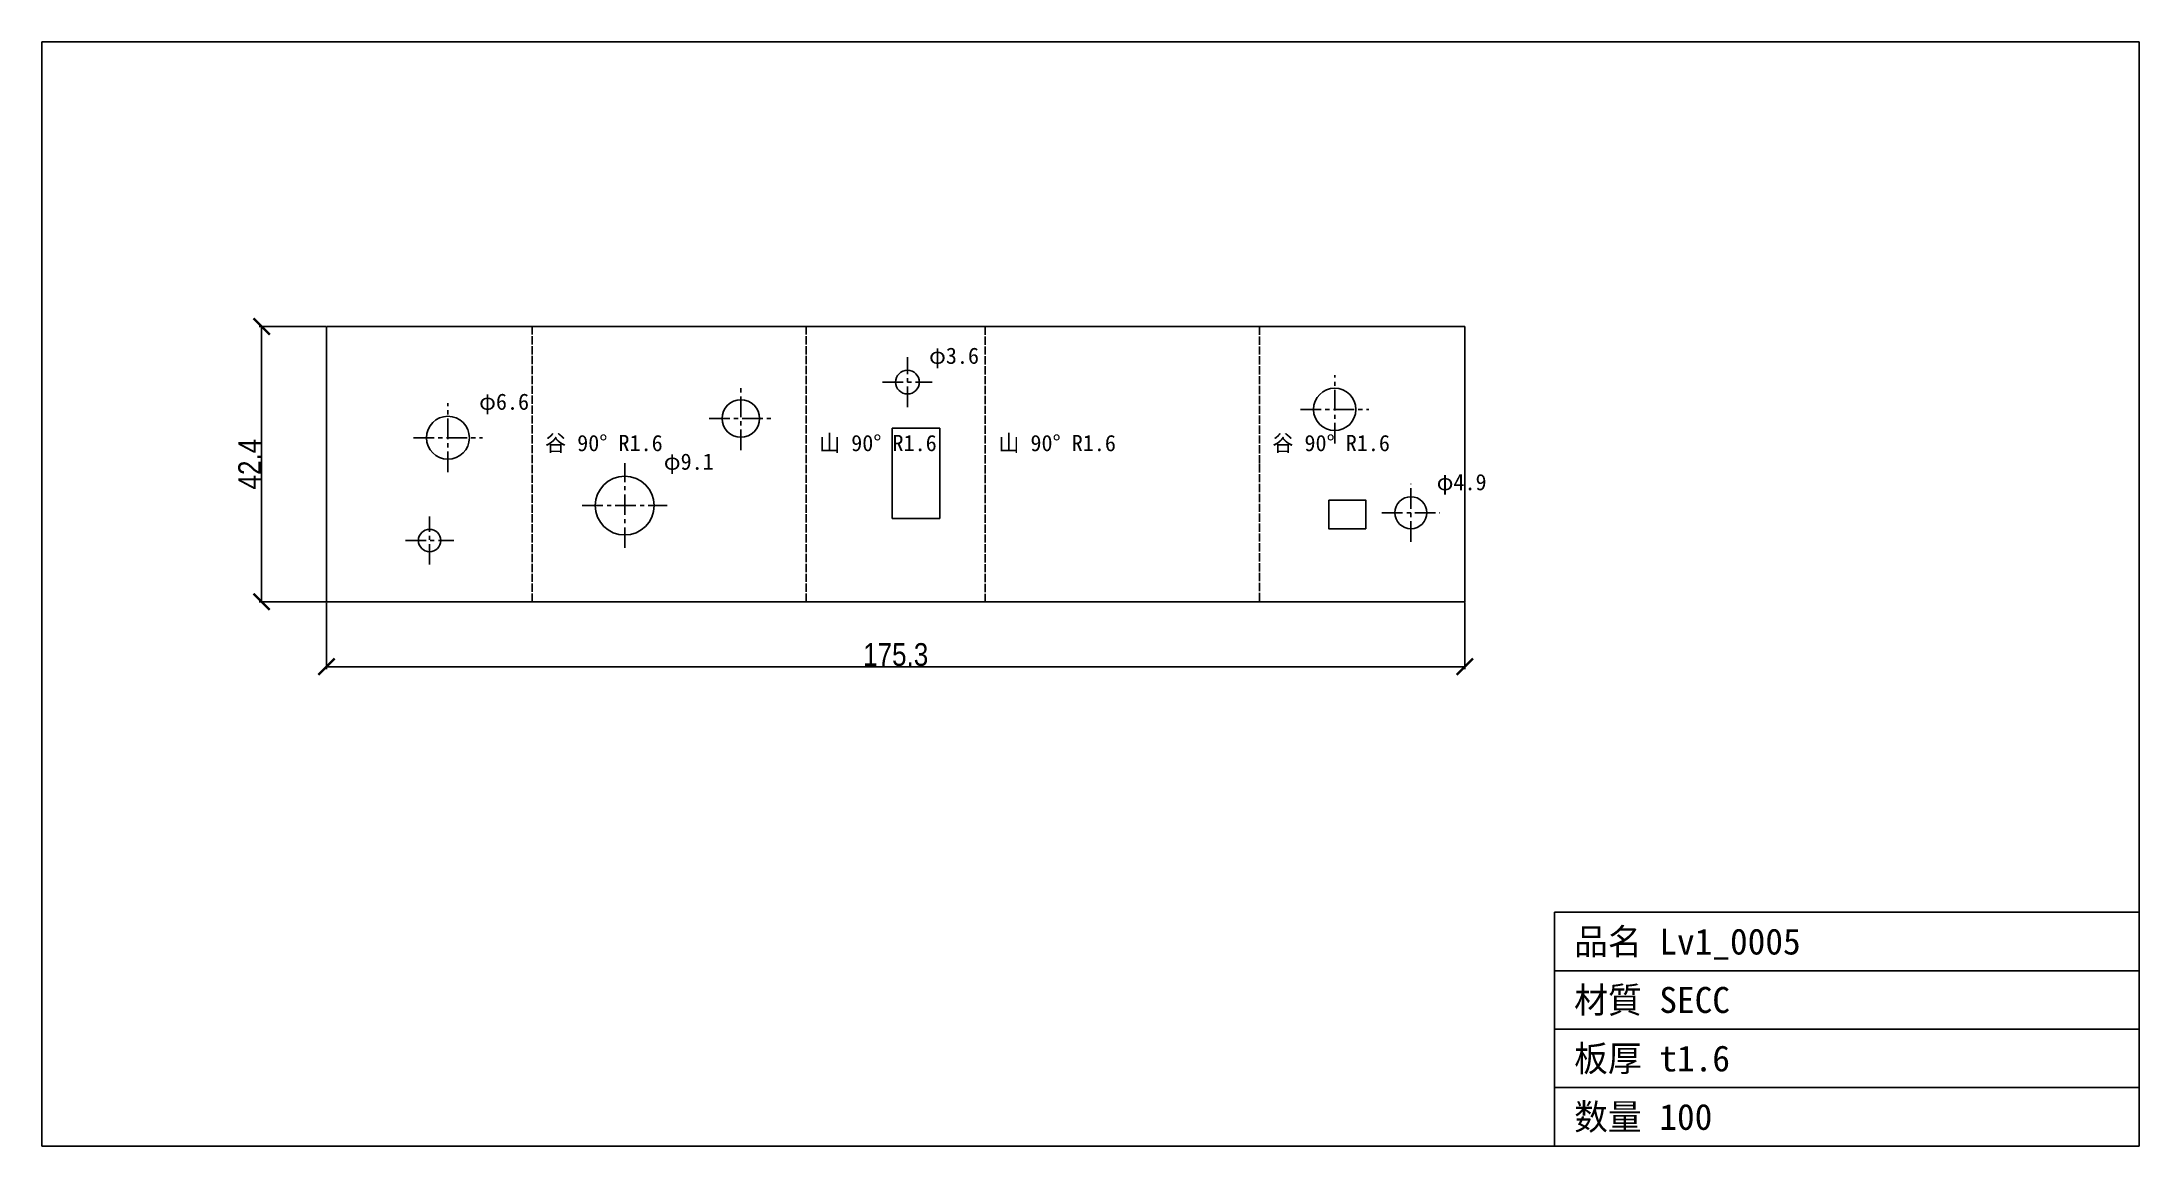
# Model space of a CAD drawing. Header units: millimetres. Extents: x -120 to 203, y -84 to 86.
import ezdxf

# ---------------------------------------------------------------- set-up
doc = ezdxf.new("R2010")
doc.units = ezdxf.units.MM
doc.linetypes.add('CENTER', pattern=[5.08, 3.175, -0.635, 0.635, -0.635])
doc.linetypes.add('DASHED', pattern=[1.524, 1.27, -0.254])
doc.styles.add('OpenSansCondensed-Light', font='OpenSansCondensed-Light.ttf')
doc.dimstyles.new('EZDXF', dxfattribs={"dimtxt": 0.25, "dimasz": 0.175, "dimexe": 0.375, "dimexo": 0.125, "dimgap": 0.1, "dimtad": 1, "dimlfac": 100, "dimzin": 12, "dimdsep": 46, "dimtxsty": 'OpenSansCondensed-Light', "dimblk": 'ARCHTICK', "dimcen": 2.5, "dimazin": 3, "dimtfac": 0.5, "dimtmove": 2, "dimatfit": 3})

# ---------------------------------------------------------------- blocks, each defined once
blk = doc.blocks.new('HOLE_D4_93')
blk.add_circle((0, 0), 2.46)
blk = doc.blocks.new('_ARCHTICK')
at = {"color": 0, "linetype": 'BYBLOCK', "const_width": 0.15}
blk.add_lwpolyline([(-0.5, -0.5), (0.5, 0.5)], dxfattribs=at)

msp = doc.modelspace()

# ---------------------------------------------------------------- linework, layer by layer
at = {"color": 7, "linetype": 'CONTINUOUS'}
for p, q in [((203.4, 86.21), (-119.56, 86.21)), ((-119.56, 86.21), (-119.56, -83.83)), ((203.4, -83.83), (203.4, 86.21)), ((11.38, 21.24), (11.38, 26.71)), ((11.38, 26.71), (18.71, 26.71)), ((18.71, 26.71), (18.71, 12.81)), ((11.38, 12.81), (11.38, 21.24)), ((18.71, 12.81), (11.38, 12.81)), ((113.4, -83.83), (113.4, -47.83)), ((113.4, -47.83), (203.4, -47.83)), ((113.4, -56.83), (203.4, -56.83)), ((113.4, -65.83), (203.4, -65.83)), ((113.4, -74.83), (203.4, -74.83)), ((-119.56, -83.83), (203.4, -83.83))]:
    msp.add_line(p, q, dxfattribs=at)
at = {"color": 4, "linetype": 'DASHED'}
for p, q in [((-44.08, 0), (-44.08, 42.38)), ((-1.88, 0), (-1.88, 42.38)), ((25.72, 42.38), (25.72, 0)), ((67.92, 42.38), (67.92, 21.19)), ((67.92, 21.19), (67.92, 0))]:
    msp.add_line(p, q, dxfattribs=at)
at = {"color": 1, "linetype": 'CENTER'}
for p, q in [((13.73, 29.99), (13.73, 37.64)), ((-11.93, 23.34), (-11.93, 33.1)), ((9.91, 33.82), (17.56, 33.82)), ((79.53, 24.36), (79.53, 34.88)), ((-57.03, 19.96), (-57.03, 30.56)), ((74.27, 29.62), (84.79, 29.62)), ((-16.81, 28.22), (-7.05, 28.22)), ((-62.33, 25.26), (-51.73, 25.26)), ((-29.81, 8.28), (-29.81, 21.33)), ((91.26, 9.24), (91.26, 18.17)), ((-59.86, 5.71), (-59.86, 13.15)), ((-36.34, 14.81), (-23.29, 14.81)), ((86.8, 13.71), (95.73, 13.71)), ((-63.58, 9.43), (-56.14, 9.43))]:
    msp.add_line(p, q, dxfattribs=at)
at = {"color": 7, "linetype": 'CONTINUOUS'}
for points in [[(99.57, 42.38), (-75.73, 42.38), (-75.73, 0), (99.57, 0)], [(78.62, 15.65), (84.3, 15.65), (84.3, 11.23), (78.62, 11.23)]]:
    msp.add_lwpolyline(points, close=True, dxfattribs=at)
for centre, radius in [((13.73, 33.82), 1.82), ((79.53, 29.62), 3.26), ((79.53, 29.62), 3.26), ((-11.93, 28.22), 2.88), ((-59.86, 9.43), 1.72)]:
    msp.add_circle(centre, radius, dxfattribs=at)
for centre, radius, start, end in [((13.73, 33.82), 1.82, 0, 180), ((13.73, 33.82), 1.82, 180, 0), ((-57.03, 25.26), 3.3, 0, 180), ((-57.03, 25.26), 3.3, 180, 0), ((-29.81, 14.81), 4.53, 0, 180), ((-29.81, 14.81), 4.53, 180, 0)]:
    msp.add_arc(centre, radius, start, end, dxfattribs=at)

# ---------------------------------------------------------------- block references
msp.add_blockref('HOLE_D4_93', (91.26, 13.71), dxfattribs=at)

# ---------------------------------------------------------------- texts
at = {"color": 2}
for s, height, p in [('φ3.6', 2.5, (17.06, 36.64)), ('φ6.6', 2.5, (-52.23, 29.56)), ('谷 90° R1.6', 2.5, (-42.08, 23.19)), ('山 90° R1.6', 2.5, (0.12, 23.19)), ('山 90° R1.6', 2.5, (27.72, 23.19)), ('谷 90° R1.6', 2.5, (69.92, 23.19)), ('φ9.1', 2.5, (-23.79, 20.33)), ('φ4.9', 2.5, (95.23, 17.17)), ('品名 Lv1_0005', 4, (116.4, -54.33)), ('材質 SECC', 4, (116.4, -63.33)), ('板厚 t1.6', 4, (116.4, -72.33)), ('数量 100', 4, (116.4, -81.33))]:
    msp.add_text(s, height=height, dxfattribs=at).set_placement(p)

# ---------------------------------------------------------------- dimensions: what is measured, and where the dimension line sits
msp.add_linear_dim(base=(-85.73, 0), p1=(-75.73, 0), p2=(-75.73, 42.38), angle=90, dimstyle='EZDXF', override={"dimtxt": 3.5, "dimasz": 2.5, "dimdec": 1, "dimlfac": 1}, dxfattribs=at).render()
msp.add_linear_dim(base=(-75.73, -10), p1=(-75.73, 0), p2=(99.57, 0), dimstyle='EZDXF', override={"dimtxt": 3.5, "dimasz": 2.5, "dimdec": 1, "dimlfac": 1}, dxfattribs=at).render()

doc.saveas('drawing.dxf')
